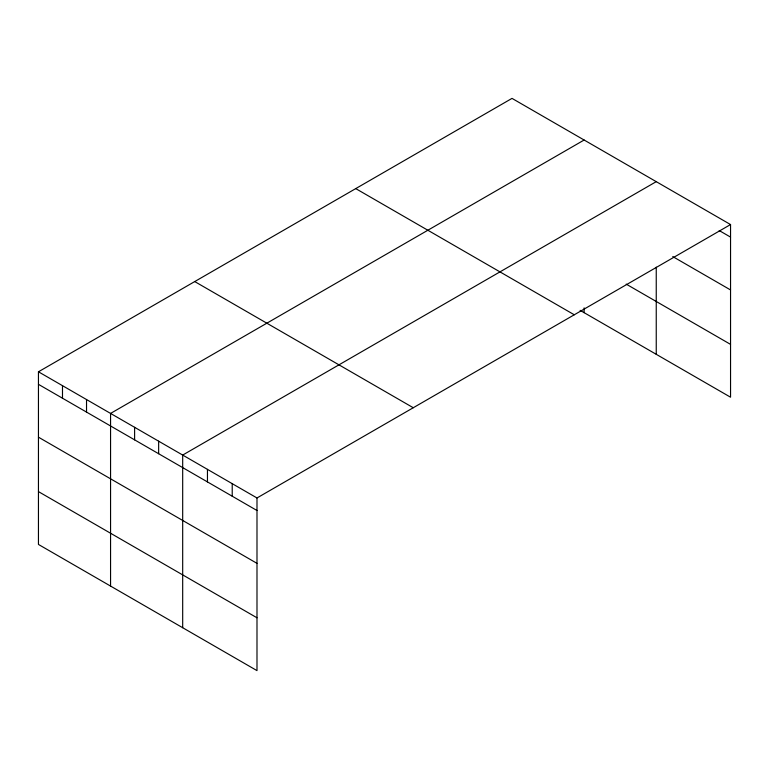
<?xml version="1.0" encoding="UTF-8"?>
<svg xmlns="http://www.w3.org/2000/svg" width="769" height="769" viewBox="0 0 769 769"><rect width="100%" height="100%" fill="white"/><g stroke="black" fill="none" stroke-linecap="round" stroke-linejoin="round"><path stroke-width="1.15" d="M730.55 224.558L512.01 98.384L38.45 371.792L38.45 544.442L256.99 670.616L256.99 497.966L730.55 224.558L730.55 397.208L580.124 310.359M584.132 140.016L110.563 413.424L110.563 586.084M656.245 181.657L182.686 455.065L182.686 627.715M719.198 230.546L730.55 237.102M672.76 256.577L730.55 289.942M626.197 284.126L730.55 344.377M355.739 188.607L574.27 314.781M194.73 281.569L413.261 407.733M38.45 371.792L256.99 497.966M38.45 384.337L256.99 510.51M38.45 437.177L256.99 563.35M38.45 491.612L256.99 617.786M656.245 267.16L656.245 354.307M584.132 307.869L584.132 312.675M232.219 483.663L232.219 496.216M207.457 469.359L207.457 481.913M158.645 441.185L158.645 453.729M134.604 427.304L134.604 439.858M86.532 399.553L86.532 412.097M62.491 385.673L62.491 398.217"/></g></svg>
